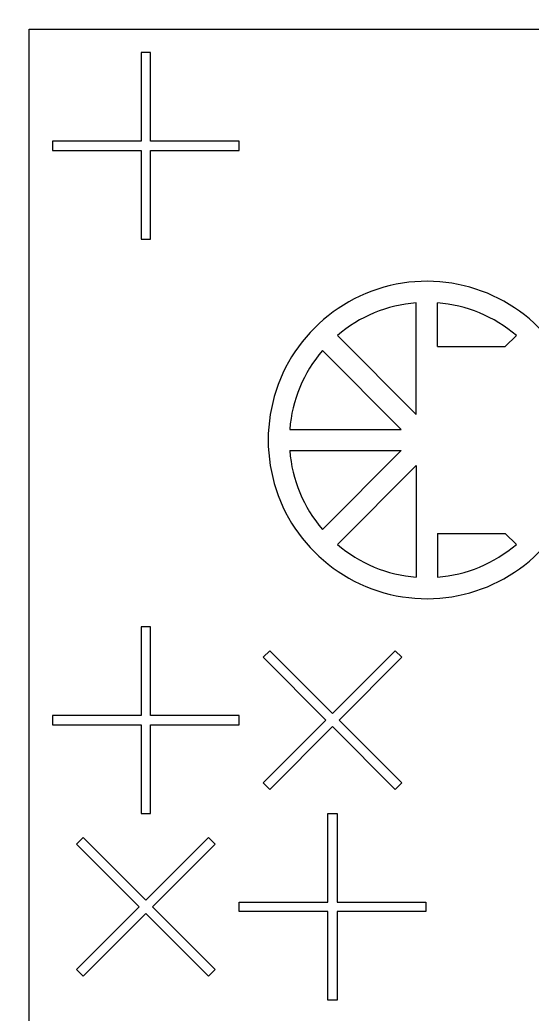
# Model space of a CAD drawing. Header units: inches. Extents: x -271009 to 5700, y -37000 to 38138.
# Drawn here: x -141748 to -138963, y -5405 to 0 of the extents above; entities that cross this region are included whole.
import ezdxf

# ---------------------------------------------------------------- set-up
doc = ezdxf.new("R2010")
doc.units = ezdxf.units.IN
doc.header["$MEASUREMENT"] = 0

msp = doc.modelspace()

# ---------------------------------------------------------------- linework, layer by layer
for p, q in [((-141037, -177.6), (-141087.8, -177.6)), ((-141087.8, -177.6), (-141087.8, -659.7)), ((-141037, -659.7), (-141037, -177.6)), ((-141087.8, -659.7), (-141569.9, -659.7)), ((-141569.9, -659.7), (-141569.9, -710.5)), ((-140554.9, -659.7), (-141037, -659.7)), ((-140554.9, -710.5), (-140554.9, -659.7)), ((-141569.9, -710.5), (-141087.8, -710.5)), ((-141087.8, -710.5), (-141087.8, -1192.6)), ((-141037, -1192.6), (-141037, -710.5)), ((-141037, -710.5), (-140554.9, -710.5)), ((-141087.8, -1192.6), (-141037, -1192.6)), ((-139592.3, -2144.9), (-139592.3, -1538.2)), ((-139477.3, -1776.3), (-139477.3, -1538.2)), ((-140021.3, -1715.9), (-139592.3, -2144.9)), ((-139108.6, -1776.3), (-139048.3, -1715.9)), ((-139477.3, -1776.3), (-139108.6, -1776.3)), ((-140102.6, -1797.3), (-139673.7, -2226.2)), ((-140280.3, -2226.2), (-139673.7, -2226.2)), ((-140280.3, -2341.3), (-139673.7, -2341.3)), ((-140102.6, -2770.2), (-139673.7, -2341.3)), ((-140021.3, -2851.6), (-139592.3, -2422.6)), ((-139592.3, -2422.6), (-139592.3, -3029.3)), ((-139477.3, -2791.3), (-139477.3, -3029.3)), ((-139477.3, -2791.3), (-139108.6, -2791.3)), ((-139108.6, -2791.3), (-139048.3, -2851.6)), ((-141037, -3298.7), (-141087.8, -3298.7)), ((-141087.8, -3298.7), (-141087.8, -3780.9)), ((-141037, -3780.9), (-141037, -3298.7)), ((-140388.3, -3429.5), (-140424.2, -3465.3)), ((-140047.4, -3770.4), (-140388.3, -3429.5)), ((-139706.5, -3429.5), (-140047.4, -3770.4)), ((-139670.6, -3465.3), (-139706.5, -3429.5)), ((-140424.2, -3465.3), (-140083.3, -3806.2)), ((-140011.5, -3806.2), (-139670.6, -3465.3)), ((-141087.8, -3780.9), (-141569.9, -3780.9)), ((-141569.9, -3780.9), (-141569.9, -3831.6)), ((-140554.9, -3780.9), (-141037, -3780.9)), ((-140554.9, -3831.6), (-140554.9, -3780.9)), ((-141569.9, -3831.6), (-141087.8, -3831.6)), ((-141087.8, -3831.6), (-141087.8, -4313.7)), ((-141037, -4313.7), (-141037, -3831.6)), ((-141037, -3831.6), (-140554.9, -3831.6)), ((-140083.3, -3806.2), (-140424.2, -4147.2)), ((-139670.6, -4147.2), (-140011.5, -3806.2)), ((-140388.3, -4183), (-140047.4, -3842.1)), ((-140047.4, -3842.1), (-139706.5, -4183)), ((-140424.2, -4147.2), (-140388.3, -4183)), ((-139706.5, -4183), (-139670.6, -4147.2)), ((-141087.8, -4313.7), (-141037, -4313.7)), ((-140072.8, -4795.9), (-140072.8, -4313.7)), ((-140072.8, -4313.7), (-140022, -4313.7)), ((-140022, -4313.7), (-140022, -4795.9)), ((-141439.2, -4480.3), (-141421.2, -4462.4)), ((-141098.3, -4821.2), (-141439.2, -4480.3)), ((-141421.2, -4462.4), (-141403.3, -4444.5)), ((-141403.3, -4444.5), (-141062.4, -4785.4)), ((-141062.4, -4785.4), (-140721.5, -4444.5)), ((-140685.6, -4480.3), (-141026.5, -4821.2)), ((-140721.5, -4444.5), (-140685.6, -4480.3)), ((-140554.9, -4795.9), (-140072.8, -4795.9)), ((-140554.9, -4846.6), (-140554.9, -4795.9)), ((-140022, -4795.9), (-139539.9, -4795.9)), ((-139539.9, -4795.9), (-139539.9, -4846.6)), ((-141439.2, -5162.2), (-141098.3, -4821.2)), ((-141062.4, -4857.1), (-141403.3, -5198)), ((-140721.5, -5198), (-141062.4, -4857.1)), ((-141026.5, -4821.2), (-140685.6, -5162.2)), ((-140072.8, -4846.6), (-140554.9, -4846.6)), ((-140072.8, -5328.7), (-140072.8, -4846.6)), ((-139539.9, -4846.6), (-140022, -4846.6)), ((-140022, -4846.6), (-140022, -5328.7)), ((-141403.3, -5198), (-141439.2, -5162.2)), ((-140685.6, -5162.2), (-140721.5, -5198)), ((-140022, -5328.7), (-140072.8, -5328.7))]:
    msp.add_line(p, q)
msp.add_lwpolyline([(-137000, 35000, 6), (-113000, 35000)], format="xyb", close=True)
msp.add_lwpolyline([(-130633.2, -8576.7), (-141696.8, -8576.7), (-141696.8, -50.7), (-130633.2, -50.7)], close=True)
for radius, start, end in [(862.7, 36.0319, 323.9681), (747.7, 94.4117, 130.5883), (747.7, 49.4117, 85.5883), (747.7, 139.4117, 175.5883), (747.7, 184.4117, 220.5883), (747.7, 229.4117, 265.5883), (747.7, 274.4117, 310.5883)]:
    msp.add_arc((-139534.8, -2283.8), radius, start, end)

doc.saveas('drawing.dxf')
